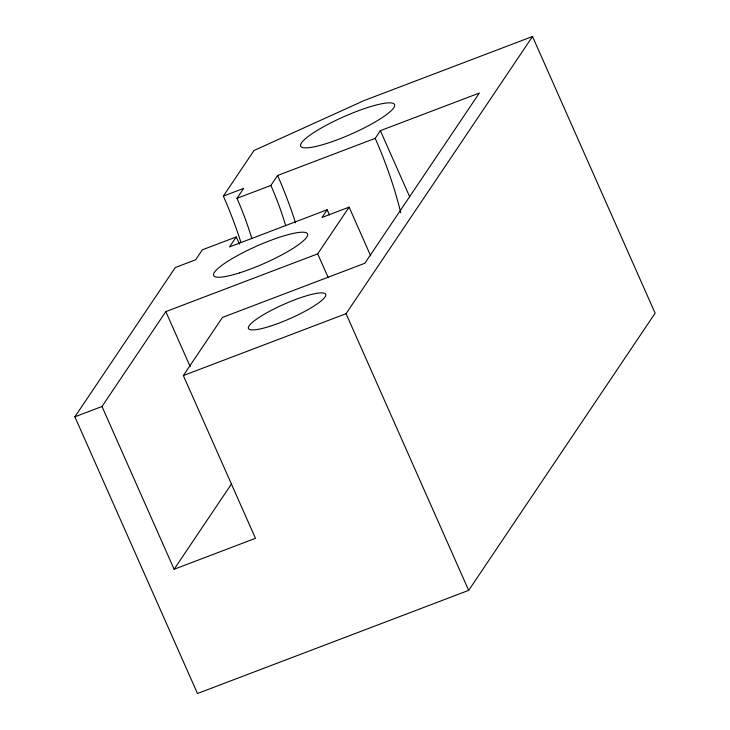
<?xml version="1.0" encoding="UTF-8"?>
<svg xmlns="http://www.w3.org/2000/svg" width="730" height="730" viewBox="0 0 730 730"><rect width="100%" height="100%" fill="white"/><g stroke="black" fill="none" stroke-linecap="round" stroke-linejoin="round"><path stroke-width="1.09" d="M240.946 242.396A129.803 35.806 69.2 0 0 223.334 196.105L254.004 150.517L364.37 100.439L532.517 36.5L655.129 313.188L468.678 590.369L197.483 693.5L74.871 416.812L175.291 267.527L195.631 259.789L202.329 249.824L236.228 236.94A93.577 25.815 69.2 0 0 239.54 244.148M251.823 238.728A93.577 25.815 69.2 0 0 236.967 198.332L243.674 188.367L223.334 196.105M74.871 416.812L101.99 406.5L165.82 311.61L317.687 253.857L349.113 207.147L370.703 255.865M236.228 236.94L229.53 246.904L327.159 209.775A129.803 35.806 69.2 0 0 329.504 214.967M236.967 198.332L270.866 185.447L277.573 175.483L375.202 138.353L380.366 130.67L479.355 93.029L364.836 263.274L222.458 317.422L183.349 375.558L255.473 538.32L174.114 569.254L101.99 406.5M327.159 209.775L321.994 217.458L349.113 207.147M174.114 569.254L231.62 483.762M183.349 375.558L346.066 313.681L532.517 36.5M380.366 130.67L409.767 197.018M346.066 313.681L468.678 590.369M317.687 253.857L328.254 277.701M165.82 311.61L190.165 366.56M375.202 138.353A129.803 35.806 69.2 0 1 400.779 212.813M277.573 175.483A129.803 35.806 69.2 0 1 295.522 222.832M270.866 185.447A93.577 25.815 69.2 0 1 285.722 225.835M269.671 326.365A42.258 7.774 -23.9 0 0 325.753 294.445A42.258 7.774 -23.9 0 0 265.738 313.389A42.258 7.774 -23.9 0 0 269.671 326.365M326.511 143.527A51.319 9.435 -23.9 0 0 394.601 104.764A51.319 9.435 -23.9 0 0 321.729 127.768A51.319 9.435 -23.9 0 0 326.511 143.527M239.504 272.883A51.319 9.435 -23.9 0 0 307.595 234.12A51.319 9.435 -23.9 0 0 234.722 257.124A51.319 9.435 -23.9 0 0 239.504 272.883"/></g></svg>
